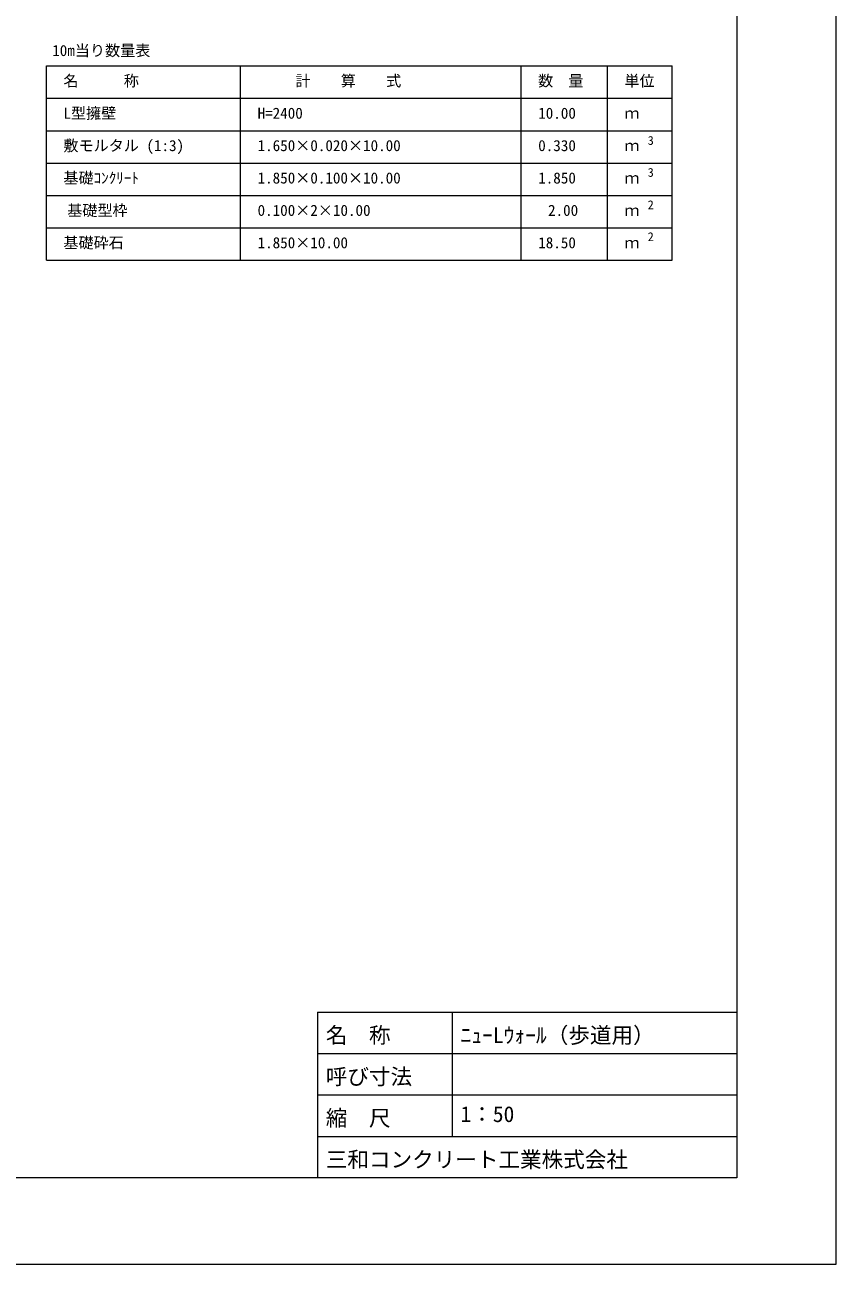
# Model space of a CAD drawing. Units: millimetres, scale not verified. Extents: x 0 to 84100, y 0 to 59400.
# Drawn here: x 65298 to 84100, y 0 to 28708 of the extents above; entities that cross this region are included whole.
import ezdxf
from ezdxf.enums import TextEntityAlignment as Align

# ---------------------------------------------------------------- set-up
doc = ezdxf.new("R2010")
doc.units = ezdxf.units.MM
doc.header["$LTSCALE"] = 100
for name, color, linetype, lineweight in [('D-MTR-FRAM（材料表図枠）', 2, 'Continuous', 18), ('D-TTL(外枠）', 2, 'Continuous', 18), ('DEFPOINTS_2', 8, 'Continuous', 18)]:
    doc.layers.add(name, color=color, linetype=linetype, lineweight=lineweight)
for name, color, linetype in [('D-MTR-TXT(文字列）', 7, 'Continuous'), ('D-MTR（材料表タイトル）', 7, 'Continuous'), ('D-TTL-TXT（文字）', 7, 'Continuous')]:
    doc.layers.add(name, color=color, linetype=linetype)
doc.styles.add('ＭＳ ゴシック', font='')
doc.styles.get('ＭＳ ゴシック').set_extended_font_data('MS Gothic')

msp = doc.modelspace()

# ---------------------------------------------------------------- linework, layer by layer
at = {"layer": 'D-MTR-FRAM（材料表図枠）'}
for p, q in [((65800, 27755), (80300, 27755)), ((65800, 23255), (65800, 27755)), ((70300, 23255), (70300, 27755)), ((76800, 23255), (76800, 27755)), ((78800, 24555), (78800, 27755)), ((78800, 23255), (78800, 27755)), ((80300, 23255), (80300, 27755)), ((65800, 27005), (80300, 27005)), ((65800, 26255), (80300, 26255)), ((65800, 25505), (80300, 25505)), ((65800, 24755), (80300, 24755)), ((65800, 24005), (80300, 24005)), ((65800, 23255), (80300, 23255))]:
    msp.add_line(p, q, dxfattribs=at)
at = {"layer": 'D-TTL(外枠）'}
for p, q in [((81800, 57400), (81800, 2000)), ((72080, 5840), (81800, 5840)), ((72080, 5840), (72080, 2000)), ((75200, 5840), (75200, 2960)), ((72080, 4880), (81800, 4880)), ((72080, 3920), (81800, 3920)), ((72080, 2960), (81800, 2960)), ((81800, 2000), (2300, 2000))]:
    msp.add_line(p, q, dxfattribs=at)
at = {"layer": 'DEFPOINTS_2'}
for p, q in [((84100, 0), (84100, 59400)), ((0, 0), (84100, 0))]:
    msp.add_line(p, q, dxfattribs=at)

# ---------------------------------------------------------------- texts
at = {"layer": 'D-MTR-TXT(文字列）', "style": 'ＭＳ ゴシック'}
for s, height, p in [('名\u3000\u3000\u3000称', 256.6, (66192.3, 27205)), ('計\u3000\u3000算\u3000\u3000式', 256.6, (71570, 27205)), ('数\u3000量', 256.6, (77192.3, 27205)), ('単位', 256.6, (79192.3, 27205)), ('L型擁壁', 256.6, (66192.3, 26455)), ('H=2400', 256.6, (70692.3, 26455)), ('10.00', 256.6, (77195, 26455)), ('ｍ', 256.6, (79192.3, 26455)), ('3', 205.3, (79732.5, 25865)), ('敷モルタル (1:3)', 256.6, (66192.3, 25705)), ('1.650×0.020×10.00', 256.6, (70692.3, 25705)), ('0.330', 256.6, (77195, 25705)), ('ｍ', 256.6, (79192.3, 25705)), ('基礎ｺﾝｸﾘｰﾄ', 256.6, (66192.3, 24955)), ('1.850×0.100×10.00', 256.6, (70692.3, 24955)), ('1.850', 256.6, (77195, 24955)), ('3', 205.3, (79732.5, 25125)), ('ｍ', 256.6, (79192.3, 24955)), ('基礎型枠', 256.6, (66282.3, 24205)), ('0.100×2×10.00', 256.6, (70692.3, 24205)), ('2.00', 256.6, (77422.4, 24205)), ('ｍ', 256.6, (79192.3, 24205)), ('2', 205.3, (79732.5, 24375)), ('2', 205.3, (79732.5, 23635)), ('基礎砕石', 256.6, (66192.3, 23455)), ('1.850×10.00', 256.6, (70692.3, 23455)), ('18.50', 256.6, (77195, 23455)), ('ｍ', 256.6, (79192.3, 23455))]:
    msp.add_text(s, height=height, dxfattribs=at).set_placement(p, align=Align.BOTTOM_LEFT)
at = {"layer": 'D-MTR（材料表タイトル）', "style": 'ＭＳ ゴシック'}
msp.add_text('10m当り数量表', height=256.6, dxfattribs=at).set_placement((65934.2, 27907.5), align=Align.BOTTOM_LEFT)
at = {"layer": 'D-TTL-TXT（文字）', "style": 'ＭＳ ゴシック'}
for s, p in [('名\u3000称', (72273.1, 5011.4)), ('ﾆｭｰLｳｫｰﾙ（歩道用）', (75393.1, 5011.4)), ('呼び寸法', (72273.1, 4051.4)), ('縮\u3000尺', (72273.1, 3091.4)), ('1：50', (75393.1, 3182.7)), ('三和コンクリート工業株式会社', (72273.1, 2131.4))]:
    msp.add_text(s, height=366.6, dxfattribs=at).set_placement(p, align=Align.BOTTOM_LEFT)

doc.saveas('drawing.dxf')
